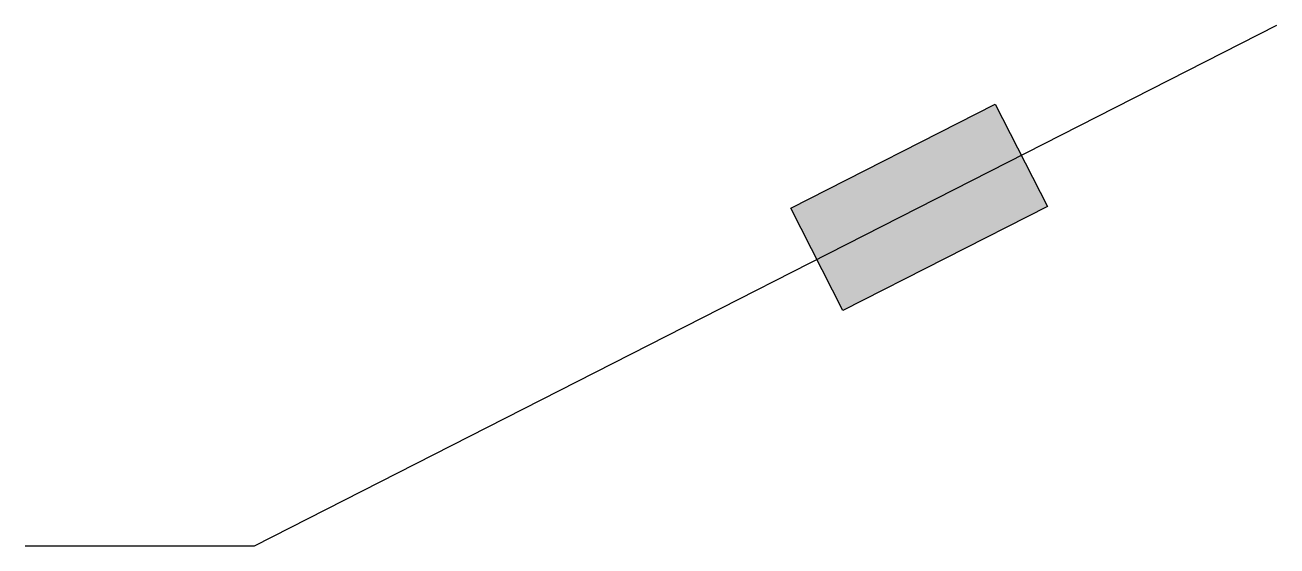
# Model space of a CAD drawing. Extents: x 0 to 10.9, y 0 to 4.5.
import ezdxf

# ---------------------------------------------------------------- set-up
doc = ezdxf.new("R2010")
doc.units = 0
doc.header["$MEASUREMENT"] = 0

msp = doc.modelspace()

# ---------------------------------------------------------------- hatches: boundary and pattern name
h = msp.add_hatch(color=256)
h.paths.add_polyline_path([(6.901, 2.496), (7.128, 2.05), (8.91, 2.958), (8.683, 3.404)])
h.paths.add_polyline_path([(8.683, 3.404), (8.456, 3.849), (6.674, 2.942), (6.901, 2.496)])

# ---------------------------------------------------------------- linework, layer by layer
for p, q in [((2, 0), (10.911, 4.538)), ((0, 0), (2, 0))]:
    msp.add_line(p, q)
at = {"flags": 128}
msp.add_lwpolyline([(6.674, 2.942), (8.456, 3.849), (8.91, 2.958), (7.128, 2.05)], close=True, dxfattribs=at)

doc.saveas('drawing.dxf')
